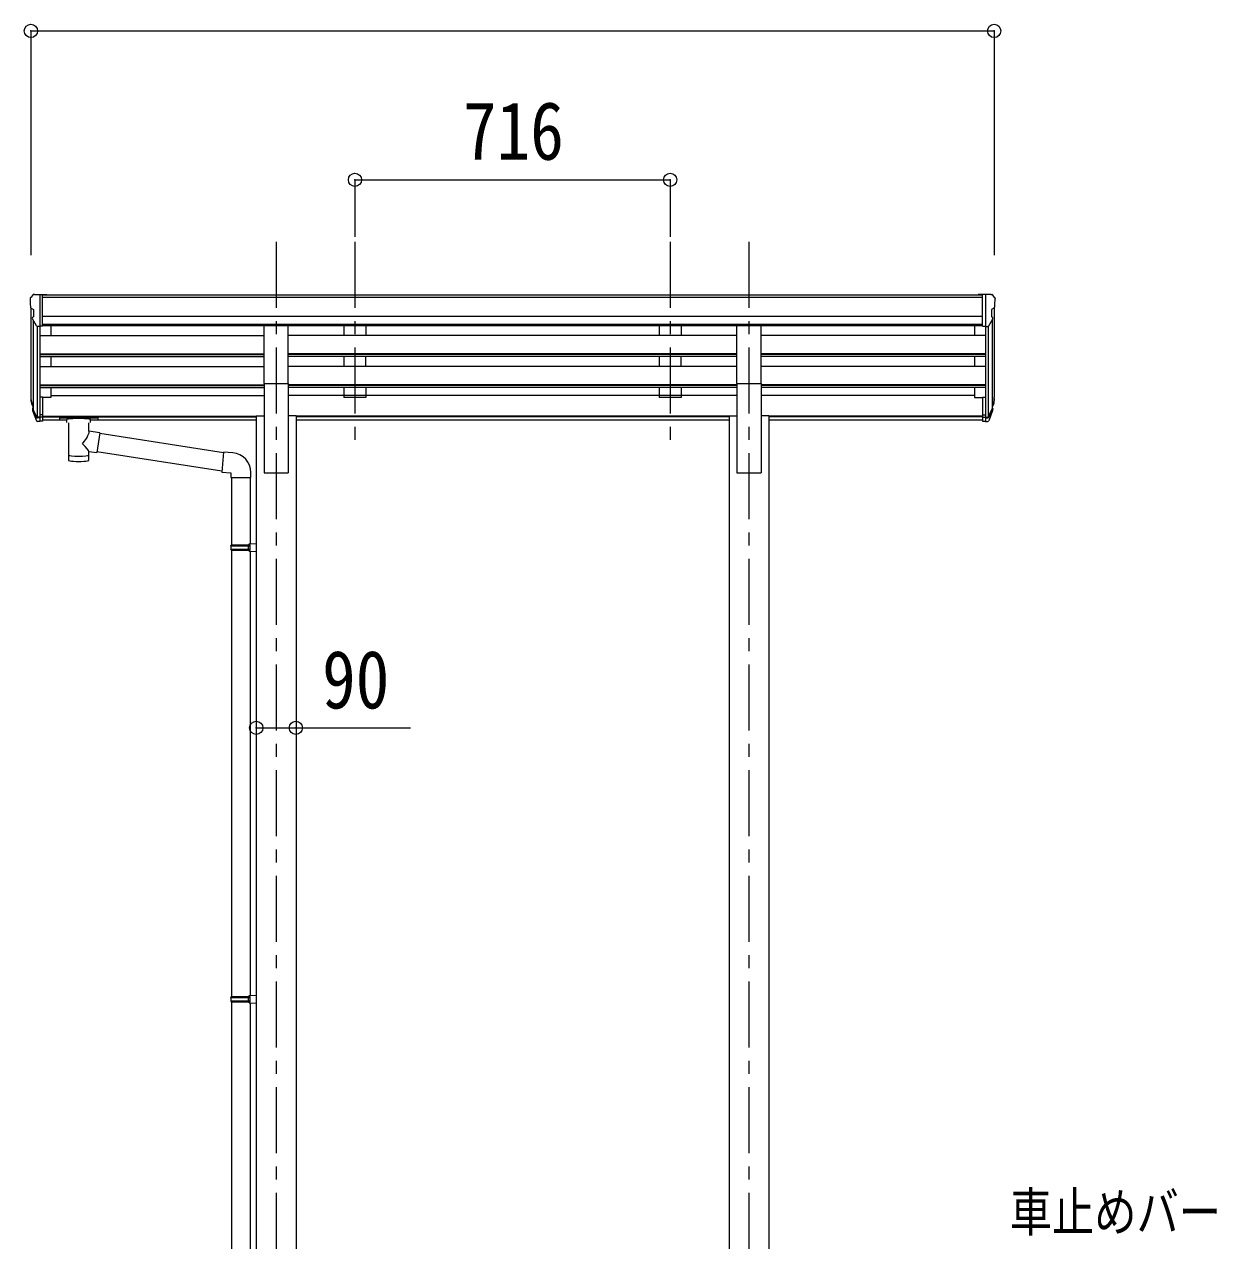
# Model space of a CAD drawing. Units: millimetres at full size, sheet at 1:30. Extents: x -8432 to 8432, y -5820 to 5820.
# Drawn here: x 1005 to 3714, y -2507 to 256 of the extents above; entities that cross this region are included whole.
import ezdxf
from ezdxf.enums import TextEntityAlignment as Align

# ---------------------------------------------------------------- set-up
doc = ezdxf.new("R2010")
doc.units = ezdxf.units.MM
doc.header["$LTSCALE"] = 30
doc.header["$PDMODE"] = 32
doc.header["$PDSIZE"] = 30
doc.linetypes.add('CHAIN1', pattern=[8, 5, -1, 1, -1])
for name, color, linetype, lineweight in [('0-1_本体', 5, 'CHAIN1', 9), ('0-3_ELV2', 4, 'Continuous', 9), ('0-6_OTH_LINE', 6, 'Continuous', 9), ('0-7_SHAPE', 7, 'Continuous', 9), ('0-9_OUTLINE', 7, 'Continuous', 9)]:
    doc.layers.add(name, color=color, linetype=linetype, lineweight=lineweight)
doc.styles.add('ＭＳ ゴシック', font='')
doc.styles.get('ＭＳ ゴシック').set_extended_font_data('MS Gothic')

msp = doc.modelspace()

# ---------------------------------------------------------------- linework, layer by layer
at = {"layer": '0-1_本体'}
for p, q in [((1577.46, -238), (1577.46, -3912.41)), ((1756.46, -238), (1756.46, -715.52)), ((2472.46, -238), (2472.46, -715.52)), ((2651.46, -238), (2651.46, -3912.41))]:
    msp.add_line(p, q, dxfattribs=at)
at = {"layer": '0-3_ELV2'}
for p, q in [((1025.37, -357.97), (1021.3, -363.78)), ((1028.46, -357.41), (1026.13, -357.55)), ((1028.46, -357.41), (1046.96, -357.41)), ((1040.46, -357.41), (1040.46, -591.13)), ((1046.96, -357.41), (1056.96, -357.49)), ((1046.96, -429.39), (1046.96, -357.41)), ((3181.96, -359.01), (1046.96, -359.01)), ((1056.96, -359.01), (1056.96, -357.49)), ((3181.96, -357.41), (3171.96, -357.49)), ((3171.96, -359.01), (3171.96, -357.49)), ((3181.96, -429.39), (3181.96, -357.41)), ((3200.46, -357.41), (3181.96, -357.41)), ((3188.46, -357.41), (3188.46, -591.13)), ((3200.46, -357.41), (3202.79, -357.55)), ((3203.55, -357.97), (3207.62, -363.78)), ((1018.46, -366.78), (1018.46, -367.41)), ((3181.96, -364.23), (1046.96, -364.23)), ((3210.46, -366.78), (3210.46, -367.41)), ((1020.46, -387.98), (1020.46, -590.77)), ((1020.99, -388.59), (1026.31, -391.66)), ((1032.83, -428.58), (1023.83, -412.99)), ((1026.46, -391.92), (1026.46, -408.2)), ((3181.96, -407.76), (1046.96, -407.76)), ((3196.08, -428.58), (3205.09, -412.99)), ((3202.46, -391.92), (3202.46, -408.2)), ((3207.93, -388.59), (3202.61, -391.66)), ((3208.46, -387.98), (3208.46, -590.77)), ((1025.43, -415.75), (1025.43, -617.47)), ((1034.46, -429.92), (1034.45, -635.91)), ((1040.46, -430.39), (1035.25, -430.07)), ((1046.96, -429.39), (1040.46, -429.39)), ((3181.96, -425.61), (1046.96, -425.61)), ((1549.96, -428.86), (1046.96, -428.86)), ((1065.46, -428.86), (1065.46, -450.92)), ((1549.96, -559.84), (1549.96, -428.04)), ((1549.96, -428.04), (1604.96, -428.04)), ((1604.96, -559.84), (1604.96, -428.04)), ((2623.96, -428.86), (1604.96, -428.86)), ((1731.46, -428.96), (1731.46, -450.82)), ((1781.46, -428.96), (1781.46, -450.82)), ((2447.46, -428.96), (2447.46, -450.82)), ((2497.46, -428.96), (2497.46, -450.82)), ((2623.96, -559.84), (2623.96, -428.04)), ((2623.96, -428.04), (2678.96, -428.04)), ((2678.96, -559.84), (2678.96, -428.04)), ((3181.96, -428.86), (2678.96, -428.86)), ((3163.46, -428.86), (3163.46, -450.92)), ((3181.96, -429.39), (3188.46, -429.39)), ((3188.46, -430.39), (3193.67, -430.07)), ((3194.46, -429.92), (3194.47, -635.91)), ((3203.49, -415.75), (3203.49, -617.47)), ((1040.46, -450.92), (1549.96, -450.92)), ((2623.96, -450.92), (1604.96, -450.92)), ((1781.46, -450.82), (1731.46, -450.82)), ((2497.46, -450.82), (2447.46, -450.82)), ((3188.46, -450.92), (2678.96, -450.92)), ((1040.46, -492.8), (1549.96, -492.8)), ((1040.46, -494.3), (1549.96, -494.3)), ((2623.96, -492.8), (1604.96, -492.8)), ((2623.96, -494.3), (1604.96, -494.3)), ((3188.46, -492.8), (2678.96, -492.8)), ((3188.46, -494.3), (2678.96, -494.3)), ((1040.46, -498.61), (1549.96, -498.61)), ((1040.46, -521.03), (1549.96, -521.03)), ((1065.46, -498.61), (1065.46, -521.03)), ((2623.96, -498.61), (1604.96, -498.61)), ((2623.96, -521.03), (1604.96, -521.03)), ((1731.46, -498.61), (1731.46, -520.93)), ((1781.46, -520.93), (1731.46, -520.93)), ((1781.46, -520.93), (1781.46, -498.61)), ((2447.46, -498.61), (2447.46, -520.93)), ((2497.46, -520.93), (2447.46, -520.93)), ((2497.46, -520.93), (2497.46, -498.61)), ((3188.46, -498.61), (2678.96, -498.61)), ((3188.46, -521.03), (2678.96, -521.03)), ((3163.46, -498.61), (3163.46, -521.03)), ((1040.46, -562.9), (1549.96, -562.9)), ((1040.46, -564.4), (1549.96, -564.4)), ((1040.46, -568.72), (1549.96, -568.72)), ((1065.46, -568.72), (1065.46, -591.76)), ((1549.96, -559.84), (1549.96, -762.41)), ((1549.96, -559.84), (1604.96, -559.84)), ((1604.96, -559.84), (1604.96, -762.41)), ((2623.96, -562.9), (1604.96, -562.9)), ((2623.96, -564.4), (1604.96, -564.4)), ((2623.96, -568.72), (1604.96, -568.72)), ((1731.46, -568.72), (1731.46, -591.76)), ((1781.46, -568.72), (1781.46, -591.76)), ((2447.46, -568.72), (2447.46, -591.76)), ((2497.46, -568.72), (2497.46, -591.76)), ((2623.96, -559.84), (2623.96, -762.41)), ((2623.96, -559.84), (2678.96, -559.84)), ((2678.96, -559.84), (2678.96, -762.41)), ((3188.46, -562.9), (2678.96, -562.9)), ((3188.46, -564.4), (2678.96, -564.4)), ((3188.46, -568.72), (2678.96, -568.72)), ((3163.46, -568.72), (3163.46, -591.76)), ((1021.55, -605.32), (1025.43, -613.27)), ((1022.16, -603.94), (1025.43, -611.01)), ((1040.46, -591.13), (1040.46, -645.9)), ((1046.96, -591.13), (1040.46, -591.13)), ((1046.96, -591.13), (1046.96, -645.16)), ((1065.46, -591.76), (1046.96, -591.76)), ((1065.46, -586.82), (1549.96, -586.82)), ((2623.96, -586.82), (1604.96, -586.82)), ((1781.46, -591.76), (1731.46, -591.76)), ((2497.46, -591.76), (2447.46, -591.76)), ((3163.46, -586.82), (2678.96, -586.82)), ((3163.46, -591.76), (3181.96, -591.76)), ((3181.96, -591.13), (3181.96, -645.16)), ((3181.96, -591.13), (3188.46, -591.13)), ((3188.46, -591.13), (3188.46, -645.9)), ((3206.76, -603.94), (3203.49, -611.01)), ((3207.36, -605.32), (3203.49, -613.27)), ((1023.87, -616.59), (1024.21, -621)), ((1024.21, -621), (1033.01, -644.55)), ((1024.82, -620.44), (1033.01, -636.61)), ((1034.02, -635.48), (1026.27, -620.08)), ((1046.96, -631.26), (1040.46, -631.26)), ((1046.96, -633.83), (1532.26, -633.83)), ((1046.96, -635.23), (1532.26, -635.23)), ((1532.26, -633.41), (1549.96, -633.41)), ((1532.26, -633.41), (1532.26, -3037.41)), ((1622.66, -633.41), (1604.96, -633.41)), ((1622.66, -633.41), (1622.66, -3037.41)), ((2606.26, -633.83), (1622.66, -633.83)), ((2606.26, -635.23), (1622.66, -635.23)), ((2606.26, -633.41), (2623.96, -633.41)), ((2606.26, -633.41), (2606.26, -3037.41)), ((2696.66, -633.41), (2678.96, -633.41)), ((2696.66, -633.41), (2696.66, -3037.41)), ((3181.96, -633.83), (2696.66, -633.83)), ((3181.96, -635.23), (2696.66, -635.23)), ((3181.96, -631.26), (3188.46, -631.26)), ((3194.89, -635.48), (3202.65, -620.08)), ((3204.09, -620.44), (3195.9, -636.61)), ((3204.71, -621), (3195.9, -644.55)), ((3205.05, -616.59), (3204.71, -621)), ((1040.46, -636.16), (1035.32, -636.16)), ((1040.46, -637.97), (1035.61, -637.97)), ((1040.46, -645.9), (1035.61, -645.9)), ((1046.96, -636.14), (1040.46, -636.14)), ((1046.96, -645.16), (1040.46, -645.16)), ((1101.96, -642.92), (1046.96, -642.92)), ((1532.26, -642.92), (1155.96, -642.92)), ((2606.26, -642.92), (1622.66, -642.92)), ((3181.96, -642.92), (2696.66, -642.92)), ((3181.96, -636.14), (3188.46, -636.14)), ((3181.96, -645.16), (3188.46, -645.16)), ((3188.46, -636.16), (3193.59, -636.16)), ((3188.46, -637.97), (3193.3, -637.97)), ((3188.46, -645.9), (3193.3, -645.9)), ((1549.96, -762.41), (1604.96, -762.41)), ((2623.96, -762.41), (2678.96, -762.41))]:
    msp.add_line(p, q, dxfattribs=at)
for centre, radius, start, end in [((1026.19, -358.55), 1, 93.5, 145), ((3202.73, -358.55), 1, 35, 86.5), ((1021.46, -366.78), 3, 93, 180), ((1220.46, -367.41), 202, 180, 184.94904), ((1025.36, -384.22), 6.18, 185.7035, 224.99897), ((3207.46, -366.78), 3, 0, 87), ((3203.55, -384.22), 6.18, 315.00103, 354.2965), ((3008.46, -367.41), 202, 355.05096, 0), ((1026.43, -411.49), 3, 94.7167, 210), ((1026.16, -408.2), 0.3, 274.7167, 0), ((1026.16, -391.92), 0.3, 0, 60), ((3202.76, -391.92), 0.3, 120, 180), ((3202.76, -408.2), 0.3, 180, 265.2833), ((3202.49, -411.49), 3, 330, 85.2833), ((1035.43, -427.08), 3, 210, 266.5), ((3193.48, -427.08), 3, 273.5, 330), ((1049.64, -596.2), 29.53, 186.50806, 197.98144), ((1051.05, -594.45), 30.41, 187.1552, 198.19734), ((3177.87, -594.45), 30.41, 341.80266, 352.8448), ((3179.28, -596.2), 29.53, 342.01856, 353.49194)]:
    msp.add_arc(centre, radius, start, end, dxfattribs=at)
for centre, major_axis, ratio, start_param, end_param in [((1109.11, -596.64), (-89.06, 1.43), 0.57596, 6.1962358, 6.3678173), ((1108.32, -589.96), (87.93, 4.42), 0.541684, 3.0659337, 3.2228513), ((3120.6, -589.96), (-87.93, 4.42), 0.541684, 3.060334, 3.2172517), ((3119.81, -596.64), (89.06, 1.43), 0.57596, 6.1985533, 6.3701348), ((1025.17, -616.59), (1.3, 0), 0.90356, 1.3700892, 3.347195), ((1111.09, -600.4), (-89.07, 0), 0.90356, 0.2056023, 0.2515348), ((1110.38, -596.54), (-88.05, 0), 0.90356, 0.2662965, 0.3003836), ((3118.54, -596.54), (88.05, 0), 0.90356, 5.9828017, 6.0168888), ((3203.75, -616.59), (-1.3, 0), 0.90356, 2.9359903, 4.9130961), ((3117.83, -600.4), (89.07, 0), 0.90356, 6.0316505, 6.077583), ((1035.61, -635.26), (-3, 0), 0.90356, 0.5235988, 1.5707963), ((1035.61, -643.19), (3, 0), 0.90356, 3.6651914, 4.712389), ((1035.32, -634.81), (-1.5, 0), 0.90356, 0.5235988, 1.5707963), ((3193.3, -635.26), (3, 0), 0.90356, 4.712389, 5.7595865), ((3193.3, -643.19), (-3, 0), 0.90356, 1.5707963, 2.6179939), ((3193.59, -634.81), (1.5, 0), 0.90356, 4.712389, 5.7595865)]:
    msp.add_ellipse(centre, major_axis=major_axis, ratio=ratio, start_param=start_param, end_param=end_param, dxfattribs=at)
at = {"layer": '0-6_OTH_LINE'}
for p, q in [((1020.46, 240.99), (1020.46, -268.58)), ((1020.46, 240.99), (3208.46, 240.99)), ((3208.46, 240.99), (3208.46, -268.58)), ((1756.46, -97.19), (1756.46, -226.35)), ((1756.46, -97.19), (2472.46, -97.19)), ((2472.46, -97.19), (2472.46, -226.35)), ((1532.26, -1341.96), (1622.26, -1341.96)), ((1622.26, -1341.96), (1882.76, -1341.96))]:
    msp.add_line(p, q, dxfattribs=at)
for p in [(1020.46, 240.99), (3208.46, 240.99), (1756.46, -97.19), (2472.46, -97.19), (1532.26, -1341.96), (1622.26, -1341.96)]:
    msp.add_point(p, dxfattribs=at)
at = {"layer": '0-9_OUTLINE'}
for p, q in [((1087.46, -635.34), (1170.46, -635.34)), ((1085.46, -636.01), (1085.46, -641.76)), ((1087.46, -637.52), (1170.46, -637.52)), ((1087.46, -642.43), (1101.96, -642.43)), ((1101.96, -648.07), (1101.96, -641.53)), ((1106.06, -648.99), (1106.04, -734.43)), ((1151.86, -667.74), (1151.86, -648.99)), ((1155.96, -648.07), (1155.96, -641.53)), ((1155.96, -642.43), (1170.46, -642.43)), ((1172.46, -636.01), (1172.46, -641.76)), ((1177.08, -671.64), (1151.85, -667.73)), ((1177.08, -671.64), (1170.05, -716.9)), ((1458.07, -717.3), (1176.76, -673.66)), ((1151.88, -734.43), (1151.85, -713.77)), ((1151.85, -714.08), (1170.05, -716.9)), ((1454.4, -759.23), (1170.32, -715.16)), ((1479.07, -717.26), (1458.23, -715.44)), ((1474.15, -773), (1520.15, -773)), ((1476.26, -773), (1476.26, -926.47)), ((1518.26, -773), (1518.26, -923.92)), ((1520.15, -773), (1520.15, -762.09)), ((1474.26, -928.47), (1475.26, -926.47)), ((1474.26, -928.47), (1518.26, -928.47)), ((1474.26, -928.47), (1474.26, -936.47)), ((1474.26, -936.47), (1518.26, -936.47)), ((1474.26, -936.47), (1475.26, -938.47)), ((1475.26, -926.47), (1518.26, -926.47)), ((1475.26, -938.47), (1518.26, -938.47)), ((1476.26, -938.47), (1476.26, -1952.35)), ((1513.78, -928.47), (1513.35, -926.47)), ((1516.26, -923.97), (1532.26, -923.5)), ((1516.26, -925.97), (1516.26, -923.97)), ((1516.26, -925.97), (1518.26, -925.97)), ((1516.26, -940.97), (1516.26, -938.97)), ((1532.26, -923.5), (1532.26, -941.44)), ((1516.26, -940.97), (1532.26, -941.44)), ((1518.26, -941.03), (1518.26, -1949.79)), ((1474.26, -1954.35), (1475.26, -1952.35)), ((1474.26, -1954.35), (1518.26, -1954.35)), ((1474.26, -1954.35), (1474.26, -1962.35)), ((1475.26, -1952.35), (1518.26, -1952.35)), ((1513.78, -1954.35), (1513.35, -1952.35)), ((1516.26, -1949.85), (1532.26, -1949.38)), ((1516.26, -1951.85), (1516.26, -1949.85)), ((1516.26, -1951.85), (1518.26, -1951.85)), ((1532.26, -1949.38), (1532.26, -1967.32)), ((1474.26, -1962.35), (1518.26, -1962.35)), ((1474.26, -1962.35), (1475.26, -1964.35)), ((1475.26, -1964.35), (1518.26, -1964.35)), ((1476.26, -1964.35), (1476.26, -3022.85)), ((1516.26, -1966.85), (1516.26, -1964.85)), ((1516.26, -1966.85), (1532.26, -1967.32)), ((1518.26, -1966.91), (1518.26, -3020.29))]:
    msp.add_line(p, q, dxfattribs=at)
for points in [[(1085.46, -636.01), (1085.5, -635.81), (1085.58, -635.67), (1085.68, -635.58), (1085.78, -635.52), (1085.9, -635.47), (1086.19, -635.41), (1086.68, -635.37), (1087.22, -635.34), (1087.46, -635.34)], [(1170.46, -635.34), (1170.81, -635.35), (1171.34, -635.37), (1171.79, -635.42), (1172.09, -635.5), (1172.26, -635.6), (1172.38, -635.74), (1172.45, -635.92), (1172.46, -636.01)], [(1085.46, -641.76), (1085.5, -641.96), (1085.58, -642.1), (1085.68, -642.19), (1085.78, -642.25), (1085.9, -642.3), (1086.19, -642.36), (1086.68, -642.41), (1087.22, -642.43), (1087.46, -642.43)], [(1170.46, -642.43), (1170.81, -642.42), (1171.34, -642.4), (1171.79, -642.35), (1172.09, -642.27), (1172.26, -642.17), (1172.38, -642.03), (1172.45, -641.85), (1172.46, -641.76)], [(1458.23, -715.44), (1454.22, -761.26), (1474.15, -763), (1474.15, -773)], [(1513.78, -928.47), (1513.78, -936.47), (1513.35, -938.47)], [(1516.26, -938.97), (1518.26, -938.97), (1518.26, -925.97)], [(1513.78, -1954.35), (1513.78, -1962.35), (1513.35, -1964.35)], [(1516.26, -1964.85), (1518.26, -1964.85), (1518.26, -1951.85)]]:
    msp.add_lwpolyline(points, dxfattribs=at)
msp.add_arc((1475.15, -762.09), 45, 0, 85, dxfattribs=at)
for centre, major_axis, ratio, start_param, end_param in [((1087.46, -637.74), (2, 0), 0.109601, 1.5707963, 3.1415927), ((1128.96, -641.53), (27, 0), 0.070066, 6.2831853, 9.424778), ((1139.96, -645.51), (16, 0), 0.361356, 6.2636979, 6.2831853), ((1170.46, -637.74), (2, 0), 0.109601, 0, 1.5707963), ((1128.95, -694.28), (-22.81, -26.62), 0.234429, 1.6855472, 3.1268519), ((1131.51, -691.63), (20.32, -22.25), 0.045535, 0.0389954, 1.3075346), ((1128.96, -734.43), (22.92, 0), 0.101955, 3.1415499, 6.2833984), ((1128.96, -721.99), (22.91, 0), 0.122865, 3.1415927, 6.2831853)]:
    msp.add_ellipse(centre, major_axis=major_axis, ratio=ratio, start_param=start_param, end_param=end_param, dxfattribs=at)

# ---------------------------------------------------------------- texts
at = {"layer": '0-6_OTH_LINE', "color": 7, "style": 'ＭＳ ゴシック', "width": 0.85}
for s, p in [('716', (2001.96, -91.19)), ('90', (1681.86, -1337.51))]:
    msp.add_text(s, height=132, dxfattribs=at).set_placement(p, align=Align.BOTTOM_LEFT)
at = {"layer": '0-7_SHAPE', "style": 'ＭＳ ゴシック', "width": 0.8}
msp.add_text('車止めバー', height=87.98, dxfattribs=at).set_placement((3243.66, -2512.01), align=Align.BOTTOM_LEFT)

doc.saveas('drawing.dxf')
